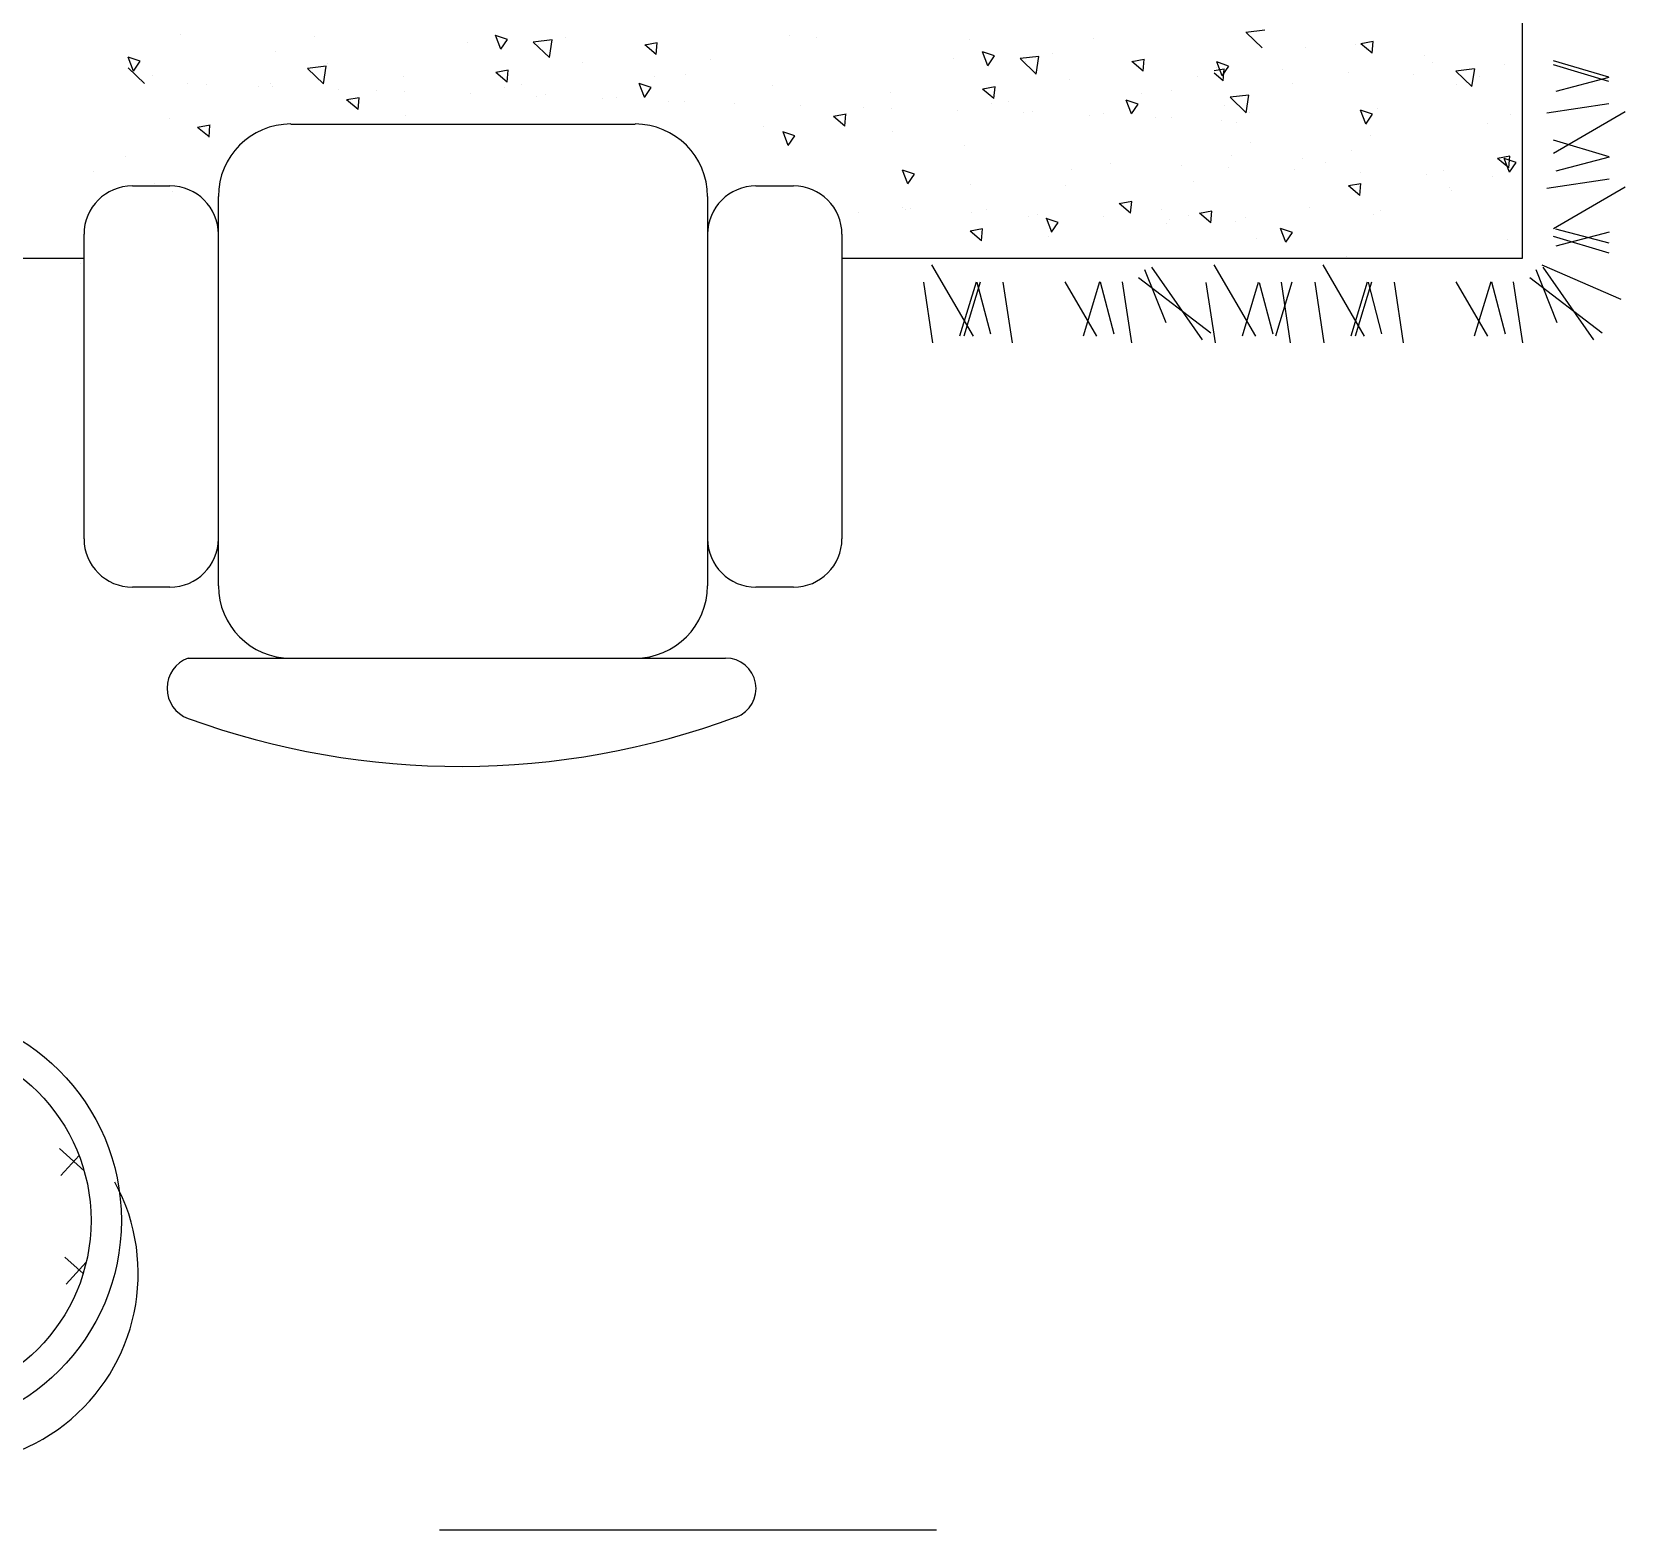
# Model space of a CAD drawing. Header units: inches. Extents: x 5.4 to 47.9, y 11.7 to 36.5.
# Drawn here: x 32.304 to 33.618, y 20.842 to 22.078 of the extents above; entities that cross this region are included whole.
import ezdxf

# ---------------------------------------------------------------- set-up
doc = ezdxf.new("R2010")
doc.units = ezdxf.units.IN
doc.header["$MEASUREMENT"] = 0
for name, color, linetype in [('02', 2, 'Continuous'), ('4', 4, 'Continuous'), ('8', 8, 'Continuous')]:
    doc.layers.add(name, color=color, linetype=linetype)

msp = doc.modelspace()

# ---------------------------------------------------------------- hatches: boundary and pattern name
at = {"layer": '8'}
h = msp.add_hatch(dxfattribs=at)
h.set_pattern_fill('CROSS', color=256, scale=0.01, angle=47.9066, style=0)
h.set_pattern_definition([(47.90659, (51.601646, 4.579126), (-0.00455368, 0.08968703), [0.03175, -0.09525]), (137.90659, (51.62407, 4.580264), (-0.08968703, -0.00455368), [0.03175, -0.09525])])
edge = h.paths.add_edge_path()
edge.add_arc((32.2029, 21.0976), 0.15, 0, 360)

# ---------------------------------------------------------------- linework, layer by layer
at = {"layer": '02'}
for radius in [0.175, 0.15]:
    msp.add_circle((32.2029, 21.0976, 0.1815), radius, dxfattribs=at)
msp.add_arc((32.234, 21.0538, 0.1815), 0.1578, 227.2673, 28.5152, dxfattribs=at)
at = {"layer": '4'}
for p, q in [((32.4269, 22.0764, 0.1815), (32.4269, 22.0764, 0.1815)), ((33.321, 22.0795, 0.1815), (33.3054, 22.0777, 0.1815)), ((33.3187, 22.065, 0.1815), (33.3055, 22.0777, 0.1815)), ((32.537, 22.0744, 0.1815), (32.537, 22.0744, 0.1815)), ((32.663, 22.0695, 0.1815), (32.663, 22.0695, 0.1815)), ((32.6909, 22.0639, 0.1815), (32.6865, 22.0754, 0.1815)), ((32.6964, 22.072, 0.1815), (32.6865, 22.0753, 0.1815)), ((32.6909, 22.0639, 0.1815), (32.6964, 22.072, 0.1815)), ((32.7332, 22.0715, 0.1815), (32.7176, 22.0697, 0.1815)), ((32.7309, 22.057, 0.1815), (32.7176, 22.0697, 0.1815)), ((32.7221, 22.0674, 0.1815), (32.7221, 22.0674, 0.1815)), ((32.7309, 22.057, 0.1815), (32.7332, 22.0715, 0.1815)), ((32.7439, 22.0739, 0.1815), (32.7439, 22.0739, 0.1815)), ((32.819, 22.0595, 0.1815), (32.8096, 22.0674, 0.1815)), ((32.8199, 22.0692, 0.1815), (32.8097, 22.0673, 0.1815)), ((32.819, 22.0595, 0.1815), (32.8199, 22.0692, 0.1815)), ((32.9289, 22.0756, 0.1815), (32.9289, 22.0756, 0.1815)), ((32.9509, 22.0734, 0.1815), (32.9509, 22.0734, 0.1815)), ((33.0771, 22.0716, 0.1815), (33.0771, 22.0716, 0.1815)), ((33.18, 22.0727, 0.1815), (33.18, 22.0727, 0.1815)), ((33.3548, 22.0655, 0.1815), (33.3548, 22.0655, 0.1815)), ((33.3959, 22.0674, 0.1815), (33.3959, 22.0674, 0.1815)), ((33.4104, 22.0702, 0.1815), (33.4002, 22.0683, 0.1815)), ((33.4096, 22.0605, 0.1815), (33.4002, 22.0684, 0.1815)), ((33.4096, 22.0605, 0.1815), (33.4104, 22.0702, 0.1815)), ((32.3935, 22.054, 0.1815), (32.3836, 22.0573, 0.1815)), ((32.388, 22.0459, 0.1815), (32.3836, 22.0573, 0.1815)), ((32.388, 22.0459, 0.1815), (32.3935, 22.054, 0.1815)), ((32.5053, 22.0623, 0.1815), (32.5053, 22.0623, 0.1815)), ((32.5469, 22.0499, 0.1815), (32.5314, 22.0481, 0.1815)), ((32.5446, 22.0353, 0.1815), (32.5469, 22.0499, 0.1815)), ((32.5477, 22.0523, 0.1815), (32.5477, 22.0523, 0.1815)), ((32.7586, 22.0527, 0.1815), (32.7586, 22.0527, 0.1815)), ((32.8641, 22.0554, 0.1815), (32.8641, 22.0554, 0.1815)), ((33.0646, 22.0559, 0.1815), (33.0646, 22.0559, 0.1815)), ((33.0924, 22.0503, 0.1815), (33.088, 22.0617, 0.1815)), ((33.0979, 22.0584, 0.1815), (33.088, 22.0617, 0.1815)), ((33.0924, 22.0502, 0.1815), (33.0979, 22.0584, 0.1815)), ((33.1347, 22.0579, 0.1815), (33.1192, 22.0561, 0.1815)), ((33.1325, 22.0433, 0.1815), (33.1192, 22.0561, 0.1815)), ((33.1237, 22.0538, 0.1815), (33.1237, 22.0538, 0.1815)), ((33.1325, 22.0433, 0.1815), (33.1347, 22.0579, 0.1815)), ((33.1455, 22.0602, 0.1815), (33.1455, 22.0602, 0.1815)), ((33.2214, 22.0555, 0.1815), (33.2112, 22.0536, 0.1815)), ((33.2206, 22.0458, 0.1815), (33.2112, 22.0537, 0.1815)), ((33.2206, 22.0458, 0.1815), (33.2214, 22.0556, 0.1815)), ((33.2911, 22.05, 0.1815), (33.2813, 22.0534, 0.1815)), ((33.2857, 22.0419, 0.1815), (33.2813, 22.0534, 0.1815)), ((33.2857, 22.0419, 0.1815), (33.2912, 22.05, 0.1815)), ((33.4523, 22.0588, 0.1815), (33.4523, 22.0588, 0.1815)), ((33.4594, 22.0533, 0.1815), (33.4594, 22.0533, 0.1815)), ((33.5185, 22.0512, 0.1815), (33.5185, 22.0512, 0.1815)), ((33.6047, 22.0407, 0.1815), (33.5591, 22.0544, 0.1815)), ((33.6047, 22.0372, 0.1815), (33.5591, 22.051, 0.1815)), ((32.3969, 22.0356, 0.1815), (32.3836, 22.0484, 0.1815)), ((32.3939, 22.037, 0.1815), (32.3939, 22.037, 0.1815)), ((32.4036, 22.042, 0.1815), (32.4036, 22.042, 0.1815)), ((32.5446, 22.0353, 0.1815), (32.5314, 22.0481, 0.1815)), ((32.6105, 22.0415, 0.1815), (32.6105, 22.0415, 0.1815)), ((32.697, 22.0465, 0.1815), (32.6867, 22.0446, 0.1815)), ((32.6961, 22.0368, 0.1815), (32.6867, 22.0447, 0.1815)), ((32.6961, 22.0368, 0.1815), (32.6969, 22.0466, 0.1815)), ((32.8175, 22.041, 0.1815), (32.8175, 22.041, 0.1815)), ((32.8429, 22.0434, 0.1815), (32.8429, 22.0434, 0.1815)), ((33.1602, 22.0391, 0.1815), (33.1602, 22.0391, 0.1815)), ((33.2657, 22.0417, 0.1815), (33.2657, 22.0417, 0.1815)), ((33.2866, 22.0378, 0.1815), (33.2791, 22.0441, 0.1815)), ((33.2875, 22.0475, 0.1815), (33.2793, 22.046, 0.1815)), ((33.2808, 22.049, 0.1815), (33.2808, 22.049, 0.1815)), ((33.2866, 22.0378, 0.1815), (33.2875, 22.0476, 0.1815)), ((33.3352, 22.047, 0.1815), (33.3352, 22.047, 0.1815)), ((33.3896, 22.045, 0.1815), (33.3896, 22.045, 0.1815)), ((33.444, 22.043, 0.1815), (33.444, 22.043, 0.1815)), ((33.494, 22.0476, 0.1815), (33.4785, 22.0458, 0.1815)), ((33.4918, 22.0331, 0.1815), (33.4785, 22.0458, 0.1815)), ((33.4918, 22.0331, 0.1815), (33.4941, 22.0476, 0.1815)), ((33.4984, 22.0411, 0.1815), (33.4984, 22.0411, 0.1815)), ((33.6047, 22.0405, 0.1815), (33.5611, 22.029, 0.1815)), ((32.4323, 22.0355, 0.1815), (32.4323, 22.0355, 0.1815)), ((32.4484, 22.035, 0.1815), (32.4484, 22.035, 0.1815)), ((32.4914, 22.0334, 0.1815), (32.4914, 22.0334, 0.1815)), ((32.5011, 22.0352, 0.1815), (32.5011, 22.0352, 0.1815)), ((32.5028, 22.033, 0.1815), (32.5028, 22.033, 0.1815)), ((32.5572, 22.031, 0.1815), (32.5572, 22.031, 0.1815)), ((32.574, 22.0238, 0.1815), (32.5638, 22.022, 0.1815)), ((32.5731, 22.0141, 0.1815), (32.574, 22.0239, 0.1815)), ((32.5883, 22.0298, 0.1815), (32.5883, 22.0298, 0.1815)), ((32.6116, 22.029, 0.1815), (32.6116, 22.029, 0.1815)), ((32.666, 22.027, 0.1815), (32.666, 22.027, 0.1815)), ((32.6938, 22.0325, 0.1815), (32.6938, 22.0325, 0.1815)), ((32.7081, 22.0347, 0.1815), (32.7081, 22.0347, 0.1815)), ((32.7204, 22.025, 0.1815), (32.7204, 22.025, 0.1815)), ((32.7275, 22.0265, 0.1815), (32.7275, 22.0265, 0.1815)), ((32.7866, 22.0244, 0.1815), (32.7866, 22.0244, 0.1815)), ((32.8094, 22.0242, 0.1815), (32.805, 22.0356, 0.1815)), ((32.8149, 22.0323, 0.1815), (32.805, 22.0356, 0.1815)), ((32.8094, 22.0241, 0.1815), (32.8149, 22.0323, 0.1815)), ((32.915, 22.0342, 0.1815), (32.915, 22.0342, 0.1815)), ((33.0121, 22.0278, 0.1815), (33.0121, 22.0278, 0.1815)), ((33.0976, 22.0232, 0.1815), (33.0882, 22.031, 0.1815)), ((33.0985, 22.0328, 0.1815), (33.0883, 22.031, 0.1815)), ((33.0976, 22.0231, 0.1815), (33.0985, 22.0329, 0.1815)), ((33.2191, 22.0273, 0.1815), (33.2191, 22.0273, 0.1815)), ((33.2444, 22.0297, 0.1815), (33.2444, 22.0297, 0.1815)), ((33.3078, 22.026, 0.1815), (33.2923, 22.0242, 0.1815)), ((33.3055, 22.0114, 0.1815), (33.2923, 22.0242, 0.1815)), ((33.3055, 22.0114, 0.1815), (33.3078, 22.026, 0.1815)), ((33.3441, 22.036, 0.1815), (33.3441, 22.036, 0.1815)), ((33.479, 22.0349, 0.1815), (33.479, 22.0349, 0.1815)), ((32.5731, 22.0141, 0.1815), (32.5637, 22.022, 0.1815)), ((32.7748, 22.0231, 0.1815), (32.7748, 22.0231, 0.1815)), ((32.8292, 22.0211, 0.1815), (32.8292, 22.0211, 0.1815)), ((32.8422, 22.0209, 0.1815), (32.8422, 22.0209, 0.1815)), ((32.8836, 22.0191, 0.1815), (32.8836, 22.0191, 0.1815)), ((32.9381, 22.0171, 0.1815), (32.9381, 22.0171, 0.1815)), ((32.9899, 22.0162, 0.1815), (32.9899, 22.0162, 0.1815)), ((33.0131, 22.0153, 0.1815), (33.0131, 22.0153, 0.1815)), ((33.0675, 22.0134, 0.1815), (33.0675, 22.0134, 0.1815)), ((33.0954, 22.0188, 0.1815), (33.0954, 22.0188, 0.1815)), ((33.1096, 22.0211, 0.1815), (33.1096, 22.0211, 0.1815)), ((33.122, 22.0114, 0.1815), (33.122, 22.0114, 0.1815)), ((33.129, 22.0129, 0.1815), (33.129, 22.0129, 0.1815)), ((33.1881, 22.0108, 0.1815), (33.1881, 22.0108, 0.1815)), ((33.2164, 22.0186, 0.1815), (33.2065, 22.0219, 0.1815)), ((33.211, 22.0105, 0.1815), (33.2066, 22.0219, 0.1815)), ((33.2109, 22.0105, 0.1815), (33.2164, 22.0186, 0.1815)), ((33.2878, 22.0171, 0.1815), (33.2878, 22.0171, 0.1815)), ((33.3087, 22.012, 0.1815), (33.3087, 22.012, 0.1815)), ((33.4097, 22.0103, 0.1815), (33.3998, 22.0136, 0.1815)), ((33.4042, 22.0022, 0.1815), (33.3998, 22.0136, 0.1815)), ((33.4142, 22.0146, 0.1815), (33.4142, 22.0146, 0.1815)), ((33.6047, 22.0188, 0.1815), (33.5537, 22.0111, 0.1815)), ((33.6181, 22.0121, 0.1815), (33.5592, 21.9778, 0.1815)), ((32.418, 22.0069, 0.1815), (32.418, 22.0069, 0.1815)), ((32.4511, 22.0012, 0.1815), (32.4408, 21.9993, 0.1815)), ((32.4502, 21.9915, 0.1815), (32.4408, 21.9993, 0.1815)), ((32.4502, 21.9914, 0.1815), (32.451, 22.0012, 0.1815)), ((32.5177, 22.0021, 0.1815), (32.8016, 22.0021, 0.1815)), ((32.6122, 22.0093, 0.1815), (32.6122, 22.0093, 0.1815)), ((32.9074, 22.0004, 0.1815), (32.9074, 22.0004, 0.1815)), ((32.9756, 22.0102, 0.1815), (32.9653, 22.0083, 0.1815)), ((32.9747, 22.0005, 0.1815), (32.9653, 22.0084, 0.1815)), ((32.9747, 22.0004, 0.1815), (32.9755, 22.0102, 0.1815)), ((33.1764, 22.0094, 0.1815), (33.1764, 22.0094, 0.1815)), ((33.2308, 22.0074, 0.1815), (33.2308, 22.0074, 0.1815)), ((33.2437, 22.0072, 0.1815), (33.2437, 22.0072, 0.1815)), ((33.2852, 22.0054, 0.1815), (33.2852, 22.0054, 0.1815)), ((33.2976, 22.0031, 0.1815), (33.2976, 22.0031, 0.1815)), ((33.4042, 22.0021, 0.1815), (33.4097, 22.0103, 0.1815)), ((33.5046, 22.0026, 0.1815), (33.5046, 22.0026, 0.1815)), ((33.5239, 22.0103, 0.1815), (33.5239, 22.0103, 0.1815)), ((32.9334, 21.9925, 0.1815), (32.9235, 21.9958, 0.1815)), ((32.9279, 21.9844, 0.1815), (32.9236, 21.9958, 0.1815)), ((32.9279, 21.9844, 0.1815), (32.9334, 21.9925, 0.1815)), ((33.0137, 21.9956, 0.1815), (33.0137, 21.9956, 0.1815)), ((33.0734, 21.9843, 0.1815), (33.0734, 21.9843, 0.1815)), ((33.3089, 21.9867, 0.1815), (33.3089, 21.9867, 0.1815)), ((33.4085, 21.993, 0.1815), (33.4085, 21.993, 0.1815)), ((33.6049, 21.975, 0.1815), (33.5591, 21.9888, 0.1815)), ((32.3814, 21.9752, 0.1815), (32.3814, 21.9752, 0.1815)), ((33.2931, 21.9762, 0.1815), (33.2931, 21.9762, 0.1815)), ((33.3522, 21.9741, 0.1815), (33.3522, 21.9741, 0.1815)), ((33.3922, 21.9801, 0.1815), (33.3922, 21.9801, 0.1815)), ((33.5231, 21.9756, 0.1815), (33.5129, 21.9737, 0.1815)), ((33.5223, 21.9659, 0.1815), (33.5129, 21.9738, 0.1815)), ((33.5282, 21.9705, 0.1815), (33.5183, 21.9738, 0.1815)), ((33.5227, 21.9624, 0.1815), (33.5183, 21.9738, 0.1815)), ((33.5222, 21.9659, 0.1815), (33.5231, 21.9757, 0.1815)), ((33.6049, 21.9749, 0.1815), (33.5611, 21.9634, 0.1815)), ((32.3546, 21.9634, 0.1815), (32.3546, 21.9634, 0.1815)), ((33.0266, 21.9527, 0.1815), (33.0222, 21.9641, 0.1815)), ((33.0321, 21.9608, 0.1815), (33.0222, 21.9641, 0.1815)), ((33.0266, 21.9527, 0.1815), (33.0321, 21.9608, 0.1815)), ((33.1619, 21.9649, 0.1815), (33.1619, 21.9649, 0.1815)), ((33.1935, 21.9699, 0.1815), (33.1935, 21.9699, 0.1815)), ((33.2526, 21.9678, 0.1815), (33.2526, 21.9678, 0.1815)), ((33.2912, 21.9664, 0.1815), (33.2912, 21.9664, 0.1815)), ((33.3456, 21.9645, 0.1815), (33.3456, 21.9645, 0.1815)), ((33.3712, 21.9702, 0.1815), (33.3712, 21.9702, 0.1815)), ((33.4, 21.9625, 0.1815), (33.4, 21.9625, 0.1815)), ((33.4545, 21.9605, 0.1815), (33.4545, 21.9605, 0.1815)), ((33.4687, 21.9635, 0.1815), (33.4687, 21.9635, 0.1815)), ((33.5089, 21.9585, 0.1815), (33.5089, 21.9585, 0.1815)), ((33.5227, 21.9624, 0.1815), (33.5282, 21.9705, 0.1815)), ((32.387, 21.9511, 0.1815), (32.418, 21.9511, 0.1815)), ((32.4055, 21.953, 0.1815), (32.4055, 21.953, 0.1815)), ((32.4199, 21.9466, 0.1815), (32.4199, 21.9466, 0.1815)), ((32.4599, 21.9511, 0.1815), (32.4599, 21.9511, 0.1815)), ((32.9013, 21.9511, 0.1815), (32.9323, 21.9511, 0.1815)), ((33.0782, 21.9526, 0.1815), (33.0782, 21.9526, 0.1815)), ((33.1565, 21.9518, 0.1815), (33.1565, 21.9518, 0.1815)), ((33.262, 21.9544, 0.1815), (33.262, 21.9544, 0.1815)), ((33.4002, 21.9529, 0.1815), (33.3899, 21.9511, 0.1815)), ((33.3993, 21.9433, 0.1815), (33.3899, 21.9511, 0.1815)), ((33.3993, 21.9432, 0.1815), (33.4002, 21.953, 0.1815)), ((33.473, 21.95, 0.1815), (33.473, 21.95, 0.1815)), ((33.4753, 21.9476, 0.1815), (33.4753, 21.9476, 0.1815)), ((33.6049, 21.9567, 0.1815), (33.5537, 21.949, 0.1815)), ((33.6181, 21.95, 0.1815), (33.5592, 21.9157, 0.1815)), ((32.4579, 21.6213, 0.1815), (32.4579, 21.9424, 0.1815)), ((32.8614, 21.9424, 0.1815), (32.8614, 21.6213, 0.1815)), ((33.0218, 21.9337, 0.1815), (33.0218, 21.9337, 0.1815)), ((33.0284, 21.9325, 0.1815), (33.0284, 21.9325, 0.1815)), ((33.2112, 21.9383, 0.1815), (33.2009, 21.9364, 0.1815)), ((33.2103, 21.9286, 0.1815), (33.2009, 21.9365, 0.1815)), ((33.2103, 21.9286, 0.1815), (33.2112, 21.9383, 0.1815)), ((33.2354, 21.932, 0.1815), (33.2354, 21.932, 0.1815)), ((33.3576, 21.9332, 0.1815), (33.3576, 21.9332, 0.1815)), ((32.9862, 21.9289, 0.1815), (32.9862, 21.9289, 0.1815)), ((33.0246, 21.9314, 0.1815), (33.0246, 21.9314, 0.1815)), ((33.0791, 21.9294, 0.1815), (33.0791, 21.9294, 0.1815)), ((33.0917, 21.9315, 0.1815), (33.0917, 21.9315, 0.1815)), ((33.126, 21.9257, 0.1815), (33.126, 21.9257, 0.1815)), ((33.1335, 21.9274, 0.1815), (33.1335, 21.9274, 0.1815)), ((33.1506, 21.921, 0.1815), (33.1407, 21.9243, 0.1815)), ((33.1452, 21.9129, 0.1815), (33.1408, 21.9244, 0.1815)), ((33.1451, 21.9129, 0.1815), (33.1506, 21.921, 0.1815)), ((33.1879, 21.9255, 0.1815), (33.1879, 21.9255, 0.1815)), ((33.24, 21.92, 0.1815), (33.24, 21.92, 0.1815)), ((33.2423, 21.9235, 0.1815), (33.2423, 21.9235, 0.1815)), ((33.258, 21.9269, 0.1815), (33.258, 21.9269, 0.1815)), ((33.2772, 21.9303, 0.1815), (33.267, 21.9284, 0.1815)), ((33.2764, 21.9206, 0.1815), (33.267, 21.9285, 0.1815)), ((33.2764, 21.9206, 0.1815), (33.2772, 21.9303, 0.1815)), ((33.2967, 21.9215, 0.1815), (33.2967, 21.9215, 0.1815)), ((33.305, 21.9247, 0.1815), (33.305, 21.9247, 0.1815)), ((33.4105, 21.9274, 0.1815), (33.4105, 21.9274, 0.1815)), ((33.4167, 21.9311, 0.1815), (33.4167, 21.9311, 0.1815)), ((32.3471, 21.66, 0.1815), (32.3471, 21.9112, 0.1815)), ((32.9722, 21.9112, 0.1815), (32.9722, 21.66, 0.1815)), ((33.0882, 21.9156, 0.1815), (33.078, 21.9137, 0.1815)), ((33.0874, 21.9059, 0.1815), (33.078, 21.9138, 0.1815)), ((33.0874, 21.9059, 0.1815), (33.0882, 21.9157, 0.1815)), ((33.1426, 21.9096, 0.1815), (33.1426, 21.9096, 0.1815)), ((33.314, 21.9078, 0.1815), (33.314, 21.9078, 0.1815)), ((33.3439, 21.9127, 0.1815), (33.334, 21.916, 0.1815)), ((33.3384, 21.9046, 0.1815), (33.334, 21.916, 0.1815)), ((33.3384, 21.9046, 0.1815), (33.3439, 21.9127, 0.1815)), ((33.5209, 21.9073, 0.1815), (33.5209, 21.9073, 0.1815)), ((33.6051, 21.8956, 0.1815), (33.5591, 21.9095, 0.1815)), ((33.6051, 21.9038, 0.1815), (33.5611, 21.9153, 0.1815)), ((33.605, 21.9129, 0.1815), (33.5611, 21.9013, 0.1815)), ((33.3885, 21.8929, 0.1815), (33.3885, 21.8929, 0.1815)), ((32.3443, 21.8874, 0.1815), (32.3443, 21.8874, 0.1815)), ((33.046, 21.8861, 0.1815), (33.0803, 21.8272, 0.1815)), ((33.2395, 21.8381, 0.1815), (33.2221, 21.882, 0.1815)), ((33.2697, 21.8241, 0.1815), (33.2279, 21.8841, 0.1815)), ((33.2789, 21.8861, 0.1815), (33.3132, 21.8272, 0.1815)), ((33.3687, 21.8861, 0.1815), (33.4029, 21.8272, 0.1815)), ((33.5621, 21.8381, 0.1815), (33.5447, 21.882, 0.1815)), ((33.6148, 21.8573, 0.1815), (33.5496, 21.8858, 0.1815)), ((33.5923, 21.8241, 0.1815), (33.5505, 21.8841, 0.1815)), ((33.0395, 21.8717, 0.1815), (33.047, 21.8217, 0.1815)), ((33.0828, 21.8718, 0.1815), (33.0693, 21.8271, 0.1815)), ((33.0862, 21.8718, 0.1815), (33.0727, 21.8271, 0.1815)), ((33.0835, 21.8718, 0.1815), (33.0947, 21.8291, 0.1815)), ((33.105, 21.8718, 0.1815), (33.1126, 21.8217, 0.1815)), ((33.156, 21.872, 0.1815), (33.1821, 21.8272, 0.1815)), ((33.1846, 21.872, 0.1815), (33.1711, 21.8271, 0.1815)), ((33.1852, 21.872, 0.1815), (33.1965, 21.8291, 0.1815)), ((33.2033, 21.8721, 0.1815), (33.2109, 21.8217, 0.1815)), ((33.2765, 21.8295, 0.1815), (33.2169, 21.8754, 0.1815)), ((33.2724, 21.8714, 0.1815), (33.2799, 21.8217, 0.1815)), ((33.3156, 21.8715, 0.1815), (33.3022, 21.8271, 0.1815)), ((33.3164, 21.8715, 0.1815), (33.3276, 21.8291, 0.1815)), ((33.3432, 21.8716, 0.1815), (33.3298, 21.8271, 0.1815)), ((33.3345, 21.8716, 0.1815), (33.342, 21.8217, 0.1815)), ((33.3621, 21.8717, 0.1815), (33.3697, 21.8217, 0.1815)), ((33.4054, 21.8718, 0.1815), (33.3919, 21.8271, 0.1815)), ((33.4089, 21.8718, 0.1815), (33.3954, 21.8271, 0.1815)), ((33.4061, 21.8718, 0.1815), (33.4173, 21.8291, 0.1815)), ((33.4277, 21.8718, 0.1815), (33.4352, 21.8217, 0.1815)), ((33.4786, 21.872, 0.1815), (33.5047, 21.8272, 0.1815)), ((33.5073, 21.872, 0.1815), (33.4937, 21.8271, 0.1815)), ((33.5078, 21.872, 0.1815), (33.5191, 21.8291, 0.1815)), ((33.5259, 21.8721, 0.1815), (33.5335, 21.8217, 0.1815)), ((33.5991, 21.8295, 0.1815), (33.5396, 21.8754, 0.1815)), ((32.418, 21.62, 0.1815), (32.387, 21.62, 0.1815)), ((32.9323, 21.62, 0.1815), (32.9013, 21.62, 0.1815)), ((32.433, 21.5616, 0.1815), (32.8763, 21.5616, 0.1815)), ((33.0502, 20.8422, -2.7428), (32.6402, 20.8422, -2.7428))]:
    msp.add_line(p, q, dxfattribs=at)
at = {"layer": '4', "elevation": 0.1815}
for points in [[(33.5332, 22.2724), (33.5332, 21.8911), (32.9722, 21.8911)], [(32.3471, 21.8911), (31.8051, 21.8911), (31.8051, 22.2586)]]:
    msp.add_lwpolyline(points, dxfattribs=at)
at = {"layer": '4'}
for centre, radius, start, end in [((32.5177, 21.9424, 0.1815), 0.0598, 90, 180), ((32.8016, 21.9424, 0.1815), 0.0598, 0, 90), ((32.387, 21.9112, 0.1815), 0.0399, 90, 180), ((32.418, 21.9112, 0.1815), 0.0399, 0, 90), ((32.9013, 21.9112, 0.1815), 0.0399, 90, 180), ((32.9323, 21.9112, 0.1815), 0.0399, 0, 90), ((32.387, 21.66, 0.1815), 0.0399, 180, 270), ((32.418, 21.66, 0.1815), 0.0399, 270, 0), ((32.9013, 21.66, 0.1815), 0.0399, 180, 270), ((32.9323, 21.66, 0.1815), 0.0399, 270, 0), ((32.5177, 21.6213, 0.1815), 0.0598, 180, 270), ((32.8016, 21.6213, 0.1815), 0.0598, 270, 0), ((32.4421, 21.5367, 0.1815), 0.0265, 110.0456, 249.9544), ((32.8763, 21.5365, 0.1815), 0.0251, 290.3611, 90), ((32.6573, 22.1266, 0.1815), 0.6544, 249.9544, 290.3611)]:
    msp.add_arc(centre, radius, start, end, dxfattribs=at)

doc.saveas('drawing.dxf')
